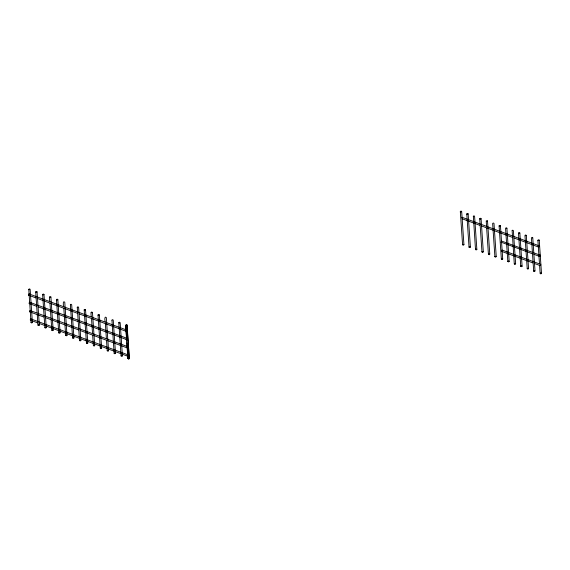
<?xml version="1.0" encoding="UTF-8"?>
<svg xmlns="http://www.w3.org/2000/svg" width="570" height="570" viewBox="0 0 570 570"><rect width="100%" height="100%" fill="white"/><g stroke="black" fill="none" stroke-linecap="round" stroke-linejoin="round"><path stroke-width="0.85" d="M126.597 347.351L126.975 347.586L127.224 346.482L30.203 310.55L29.775 310.964L29.761 311.833L43.847 317.048M501.493 241.124L501.351 241.68M462.591 244.844L460.311 211.506L460.959 211.021L461.664 211.413L463.93 244.672C462.705 246.411 462.256 243.219 463.93 244.672M461.664 211.456L461.458 211.798M466.773 213.9L467.421 213.415L468.127 213.807L470.4 247.102L469.751 247.587L469.046 247.195L466.78 213.935L467.129 214.292M468.134 213.85L467.664 214.306M469.046 247.195L469.687 246.667L470.393 247.059M473.235 216.287L473.891 215.809L474.589 216.201L476.862 249.496L476.214 249.981L475.508 249.589L473.364 216.557M475.508 249.589L476.157 249.061L476.862 249.453M481.971 251.976C483.196 250.223 483.709 253.429 481.971 251.976L479.705 218.681L480.353 218.203L481.059 218.595L483.324 251.847M488.433 254.37C489.659 252.631 490.243 255.823 488.433 254.37L486.645 228.121M494.895 256.721C496.271 255.089 496.484 258.174 494.91 256.806L492.63 223.469L493.278 222.984L493.983 223.376L496.249 256.635M501.372 259.2L499.092 225.863L499.74 225.378L500.446 225.77L502.712 259.029C501.514 260.789 501.016 257.576 502.712 259.029M500.453 225.813L500.196 226.183M507.834 261.587L505.554 228.257L506.21 227.772L506.908 228.164L509.181 261.416C507.813 263.162 507.599 259.934 509.181 261.416M506.915 228.207L506.445 228.663M512.024 230.643L512.672 230.166L513.378 230.558L515.643 263.853L514.995 264.338L514.29 263.946L512.152 230.914M518.486 233.037L519.135 232.56L519.84 232.952L522.106 266.247L521.457 266.732L520.752 266.333L518.486 233.08L519.014 233.472M519.84 232.995L519.534 233.387M520.752 266.333L521.4 265.812L522.106 266.204M527.221 268.727C528.418 266.974 529.003 270.18 527.221 268.727L524.949 235.431L525.597 234.947L526.302 235.346L528.568 268.598M533.684 271.12C535.073 269.403 535.259 272.603 533.684 271.12L532.487 253.621M541.5 273.422C540.218 275.089 539.854 271.904 541.5 273.422L539.227 240.127L538.586 239.735L537.88 240.262L539.491 263.889M126.055 338.879L126.227 339.406L126.661 338.174L29.64 302.243L29.213 302.656L29.191 303.525L36.651 306.282M28.771 289.325L29.462 288.847L30.132 289.289L32.397 322.549L31.706 323.026L31.037 322.584L28.771 289.325L29.441 289.774M37.128 312.894L35.696 291.89L36.387 291.413L37.057 291.854L39.323 325.114L38.81 325.57L37.962 325.142L37.25 314.647M37.057 291.854L36.708 292.26M31.037 322.584L31.728 322.107L32.397 322.549M42.622 294.455L43.313 293.978L43.983 294.419L46.248 327.672L45.557 328.156L44.888 327.707L42.622 294.455L43.113 294.889M43.983 294.419L43.634 294.825M37.962 325.142L38.653 324.665L39.323 325.114M49.846 301.395C49.497 300.575 48.735 295.082 50.908 296.984L53.174 330.237L52.661 330.7L51.813 330.272L51.101 319.77M50.908 296.984L50.395 297.44M44.888 327.707L45.579 327.23L46.248 327.672M56.473 299.585L57.164 299.108L57.834 299.549L60.099 332.802L59.408 333.279L58.739 332.837L56.473 299.585L56.665 299.906M57.834 299.549L57.321 300.005M51.813 330.272L52.504 329.795L53.174 330.237M63.698 306.525C63.348 305.705 62.586 300.212 64.759 302.114L67.025 335.367L66.512 335.823L65.664 335.402L64.951 324.9M58.739 332.837L59.43 332.36L60.099 332.802M70.324 304.708L71.015 304.23L71.685 304.672L73.95 337.932L73.259 338.409L72.59 337.967L70.409 304.936M65.664 335.402L66.355 334.925L67.025 335.367M77.249 307.273L77.94 306.795L78.61 307.237L80.876 340.497L80.185 340.974L79.515 340.525L77.249 307.273L77.741 307.707M72.59 337.967L73.281 337.49L73.95 337.932M84.175 309.838L84.866 309.36L85.536 309.802L87.801 343.055L87.11 343.539L86.441 343.09L84.175 309.838L84.666 310.272M85.536 309.802L85.187 310.208M79.515 340.525L80.206 340.048L80.876 340.497M91.4 316.778C91.05 315.958 90.288 310.465 92.461 312.367L94.727 345.62L94.214 346.076L93.366 345.655L92.653 335.153M92.461 312.367L92.112 312.773M86.441 343.09L87.132 342.613L87.801 343.055M98.026 314.968L98.717 314.483L99.387 314.932L101.652 348.185L100.961 348.662L100.291 348.22L98.026 314.968L98.353 315.353M99.387 314.932L98.874 315.388M93.366 345.655L94.057 345.178L94.727 345.62M105.251 321.908C104.901 321.088 104.139 315.595 106.312 317.497L108.578 350.75L108.065 351.206L107.217 350.785L106.504 340.283M100.291 348.22L100.983 347.743L101.652 348.185M111.877 320.091L112.568 319.613L113.238 320.055L115.503 353.315L114.812 353.792L114.142 353.35L111.962 320.319M107.217 350.785L107.908 350.308L108.578 350.75M118.802 322.656L119.493 322.178L120.163 322.62L122.429 355.88L121.738 356.357L121.068 355.908L118.802 322.656L119.472 323.097M114.142 353.35L114.834 352.866L115.503 353.315M129.005 358.851L127.894 358.537L125.621 325.285L126.754 324.793M126.953 325.37L126.789 324.929M125.649 325.164L126.896 324.864L126.882 325.484M121.068 355.908L121.759 355.431L122.429 355.88M127.894 358.537L128.756 358.074L129.041 358.836M128.022 358.352L128.328 358.865M127.089 325.185L129.354 358.437L128.385 358.972M127.238 355.338L127.359 356.036L127.794 354.796L30.773 318.865L30.345 319.278L30.324 320.148L37.784 322.912M461.985 218.004L461.964 217.256L539.526 245.969L539.534 246.774M532.722 237.939L532.245 237.348L531.418 237.783L532.373 251.869M540.082 256.144L540.103 255.175M126.732 346.859L127.224 346.482M501.899 251.049L501.978 250.031L540.78 264.394L540.652 265.449M125.685 330.08L126.155 330.194L125.585 331.099L79.173 313.92M515.643 263.81L514.874 263.425L514.29 263.946M480.802 219.001L481.059 218.595M126.027 329.816L29.07 293.928L28.643 294.341L28.628 295.21L36.081 297.968M30.402 320.141L30.773 318.865M538.928 240.561L539.227 240.127M487.108 221.466L487.357 220.733L486.231 220.875L486.524 226.368M525.832 235.838L526.302 235.346M28.628 295.21L29.07 293.928M29.191 303.525L29.704 302.278M29.761 311.833L30.203 310.55M460.781 211.926L460.311 211.548M480.225 219.115L479.712 218.766M499.619 226.29L499.099 225.905M540.132 255.175L501.493 241.032M538.344 240.64L537.888 240.298M36.188 292.325L35.696 291.89M462.341 218.844L479.855 225.328M481.522 225.948L512.38 237.369M514.047 237.989L538.237 246.938M500.916 242.1L532.273 253.714M533.919 254.32L539.697 256.457M501.543 251.313L532.9 262.92M534.546 263.532L540.324 265.67M37.741 298.58L77.52 313.308M38.311 306.895L78.083 321.623M79.743 322.235L126.148 339.414M45.507 317.661L78.653 329.937M80.313 330.55L126.718 347.729M39.444 323.525L79.223 338.252M80.876 338.865L127.281 356.043M540.274 273.201L540.823 273.45M533.812 270.807L534.361 271.056M527.343 268.413L527.891 268.662M520.88 266.019L521.429 266.268M514.418 263.625L514.966 263.874M507.955 261.231L508.504 261.488M501.493 258.844L502.042 259.094M495.024 256.45L495.572 256.7M488.561 254.056L489.11 254.306M482.099 251.662L482.647 251.912M475.636 249.268L476.185 249.518M469.174 246.874L469.723 247.131M462.705 244.48L463.253 244.737M91.428 312.795L91.1 312.403M49.875 297.412L49.547 297.02M532.758 237.697L535.03 270.992M487.514 220.946L489.787 254.241M539.612 265.641L540.146 273.514M126.982 325.249L129.248 358.502M125.792 326.097L126.804 340.974M126.925 342.72L127.937 357.597M105.372 323.653L106.383 338.53M91.521 318.53L92.532 333.407M63.819 308.27L64.83 323.147M49.968 303.147L50.979 318.024"/></g></svg>
